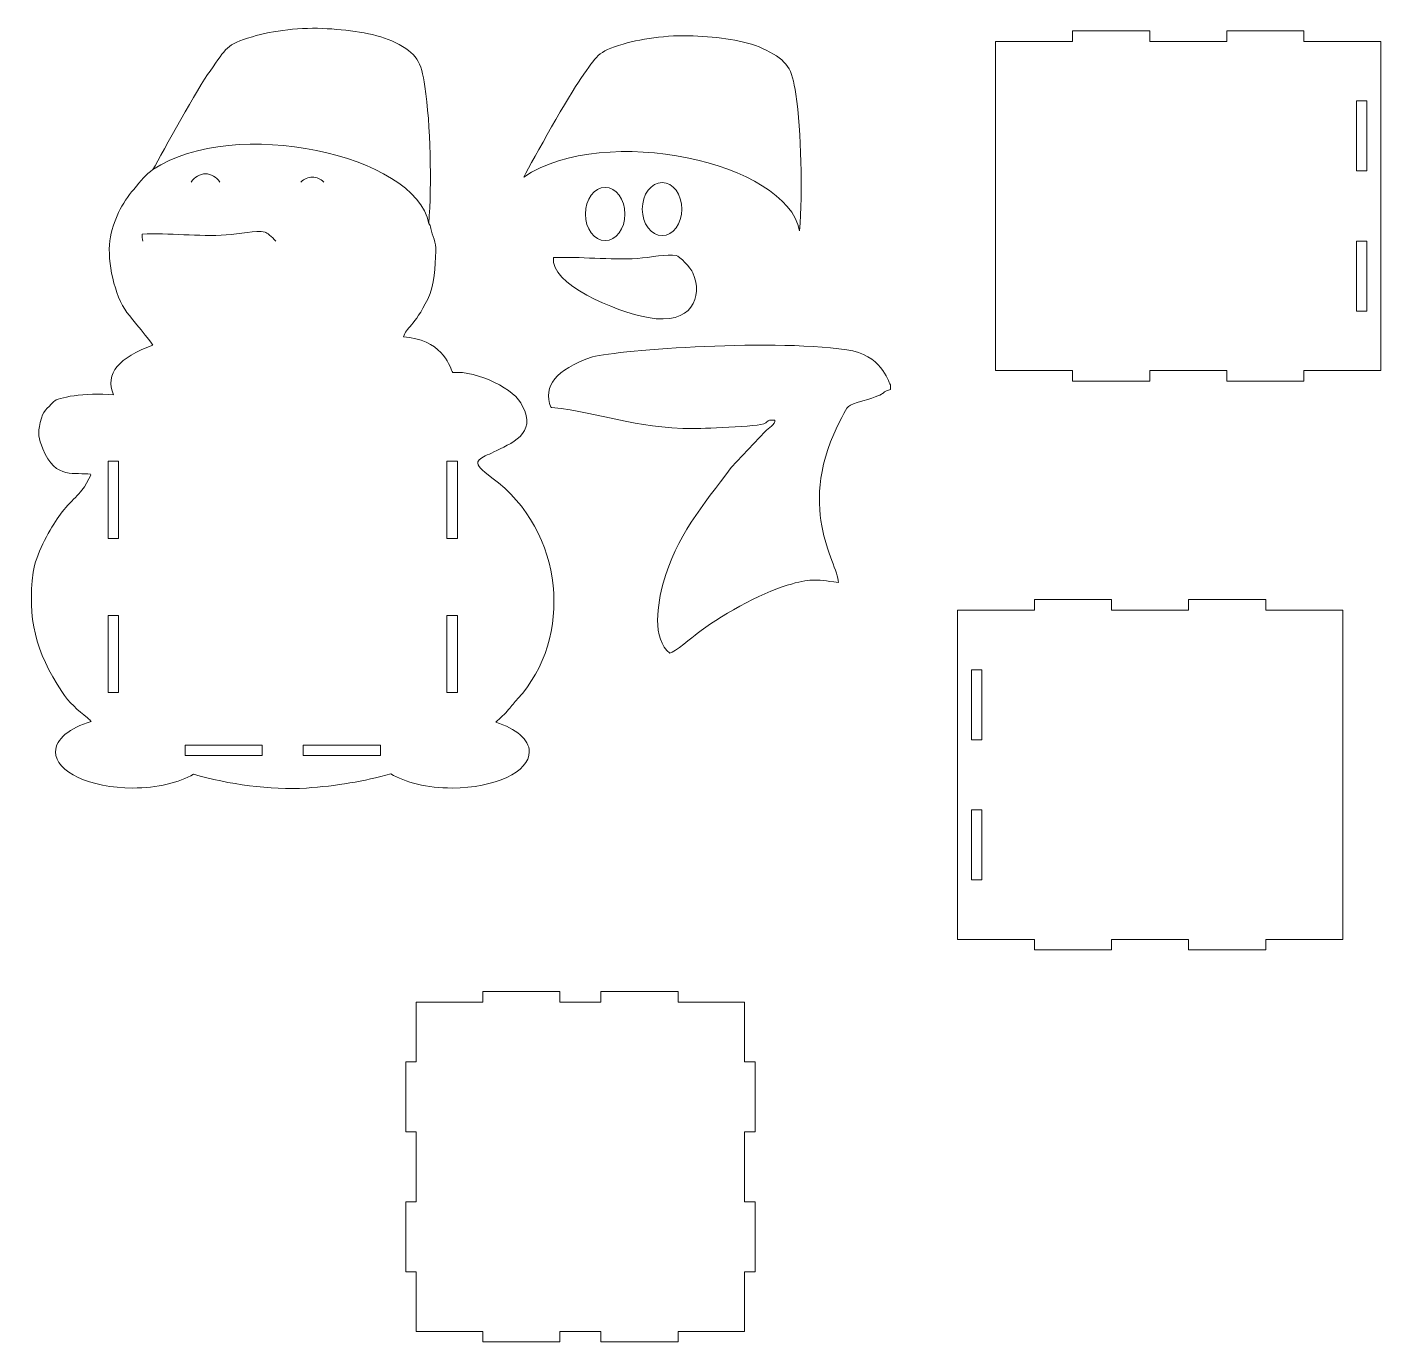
# Model space of a CAD drawing. Header units: centimetres. Extents: x -37.3 to 40, y -39.3 to 35.7.
import ezdxf

# ---------------------------------------------------------------- set-up
doc = ezdxf.new("R2010")
doc.units = ezdxf.units.CM
doc.header["$MEASUREMENT"] = 0
doc.layers.add('layer 1', color=7, linetype='Continuous')

msp = doc.modelspace()

# ---------------------------------------------------------------- linework, layer by layer
at = {"layer": 'layer 1', "lineweight": 9}
for points, knots in [([(-14.36345, 24.52978), (-14.19979, 26.7825), (-14.26081, 30.1578), (-14.58491, 32.33794), (-14.58491, 32.33794), (-14.80429, 33.81356), (-15.04047, 34.21574), (-16.28099, 34.85062), (-16.28099, 34.85062), (-17.28705, 35.3655), (-18.72485, 35.55498), (-20.17121, 35.64554), (-20.17121, 35.64554), (-21.62995, 35.73688), (-23.27366, 35.53882), (-24.4345, 35.18692), (-24.4345, 35.18692), (-25.97138, 34.72104), (-25.88254, 34.5679), (-26.85092, 33.22472), (-26.85092, 33.22472), (-27.51974, 32.29704), (-29.55008, 28.643), (-30.11212, 27.5958)], [0, 0, 0, 0, 0.14285714, 0.14285714, 0.14285714, 0.14285714, 0.28571429, 0.28571429, 0.28571429, 0.28571429, 0.42857143, 0.42857143, 0.42857143, 0.42857143, 0.57142857, 0.57142857, 0.57142857, 0.57142857, 0.71428571, 0.71428571, 0.71428571, 0.71428571, 1, 1, 1, 1]), ([(39.98335, 16.11912), (39.98335, 16.11912), (39.98335, 34.91912), (39.98335, 34.91912), (39.98335, 34.91912), (39.98335, 34.91912), (35.58335, 34.91912), (35.58335, 34.91912), (35.58335, 34.91912), (35.58335, 34.91912), (35.58335, 35.51912), (35.58335, 35.51912), (35.58335, 35.51912), (35.58335, 35.51912), (31.18336, 35.51912), (31.18336, 35.51912), (31.18336, 35.51912), (31.18336, 35.51912), (31.18336, 34.91912), (31.18336, 34.91912), (31.18336, 34.91912), (31.18336, 34.91912), (26.78336, 34.91912), (26.78336, 34.91912), (26.78336, 34.91912), (26.78336, 34.91912), (26.78336, 35.51912), (26.78336, 35.51912), (26.78336, 35.51912), (26.78336, 35.51912), (22.38336, 35.51912), (22.38336, 35.51912), (22.38336, 35.51912), (22.38336, 35.51912), (22.38336, 34.91912), (22.38336, 34.91912), (22.38336, 34.91912), (22.38336, 34.91912), (17.98336, 34.91912), (17.98336, 34.91912), (17.98336, 34.91912), (17.98336, 34.91912), (17.98336, 16.11912), (17.98336, 16.11912), (17.98336, 16.11912), (17.98336, 16.11912), (22.38336, 16.11912), (22.38336, 16.11912), (22.38336, 16.11912), (22.38336, 16.11912), (22.38336, 15.51912), (22.38336, 15.51912), (22.38336, 15.51912), (22.38336, 15.51912), (26.78336, 15.51912), (26.78336, 15.51912), (26.78336, 15.51912), (26.78336, 15.51912), (26.78336, 16.11912), (26.78336, 16.11912), (26.78336, 16.11912), (26.78336, 16.11912), (31.18336, 16.11912), (31.18336, 16.11912), (31.18336, 16.11912), (31.18336, 16.11912), (31.18336, 15.51912), (31.18336, 15.51912), (31.18336, 15.51912), (31.18336, 15.51912), (35.58335, 15.51912), (35.58335, 15.51912), (35.58335, 15.51912), (35.58335, 15.51912), (35.58335, 16.11912), (35.58335, 16.11912), (35.58335, 16.11912), (35.58335, 16.11912), (39.98335, 16.11912), (39.98335, 16.11912)], [0, 0, 0, 0, 0.04761905, 0.04761905, 0.04761905, 0.04761905, 0.0952381, 0.0952381, 0.0952381, 0.0952381, 0.14285714, 0.14285714, 0.14285714, 0.14285714, 0.19047619, 0.19047619, 0.19047619, 0.19047619, 0.23809524, 0.23809524, 0.23809524, 0.23809524, 0.28571429, 0.28571429, 0.28571429, 0.28571429, 0.33333333, 0.33333333, 0.33333333, 0.33333333, 0.38095238, 0.38095238, 0.38095238, 0.38095238, 0.42857143, 0.42857143, 0.42857143, 0.42857143, 0.47619048, 0.47619048, 0.47619048, 0.47619048, 0.52380952, 0.52380952, 0.52380952, 0.52380952, 0.57142857, 0.57142857, 0.57142857, 0.57142857, 0.61904762, 0.61904762, 0.61904762, 0.61904762, 0.66666667, 0.66666667, 0.66666667, 0.66666667, 0.71428571, 0.71428571, 0.71428571, 0.71428571, 0.76190476, 0.76190476, 0.76190476, 0.76190476, 0.80952381, 0.80952381, 0.80952381, 0.80952381, 0.85714286, 0.85714286, 0.85714286, 0.85714286, 0.9047619, 0.9047619, 0.9047619, 0.9047619, 1, 1, 1, 1]), ([(39.18335, 27.51912), (39.18335, 27.51912), (39.18335, 31.51912), (39.18335, 31.51912), (39.18335, 31.51912), (39.18335, 31.51912), (38.58335, 31.51912), (38.58335, 31.51912), (38.58335, 31.51912), (38.58335, 31.51912), (38.58335, 27.51912), (38.58335, 27.51912), (38.58335, 27.51912), (38.58335, 27.51912), (39.18335, 27.51912), (39.18335, 27.51912)], [0, 0, 0, 0, 0.2, 0.2, 0.2, 0.2, 0.4, 0.4, 0.4, 0.4, 0.6, 0.6, 0.6, 0.6, 1, 1, 1, 1]), ([(-30.11212, 27.5958), (-30.52132, 27.32466), (-30.77844, 26.9837), (-31.20668, 26.4709), (-31.20668, 26.4709), (-31.85006, 25.70046), (-32.40642, 24.7), (-32.5666, 23.53526), (-32.5666, 23.53526), (-32.73204, 22.33226), (-32.3021, 20.39746), (-31.59248, 19.4432), (-31.59248, 19.4432), (-31.33038, 19.09074), (-30.19702, 17.75016), (-30.11538, 17.57108)], [0, 0, 0, 0, 0.2, 0.2, 0.2, 0.2, 0.4, 0.4, 0.4, 0.4, 0.6, 0.6, 0.6, 0.6, 1, 1, 1, 1]), ([(-15.80653, 18.05642), (-15.66987, 18.58956), (-15.18863, 18.6303), (-14.42523, 20.20244), (-14.42523, 20.20244), (-14.03129, 21.01372), (-14.01367, 22.05774), (-13.97007, 22.94452), (-13.97007, 22.94452), (-13.94639, 23.42578), (-14.16069, 23.8443), (-14.24691, 24.2399), (-14.24691, 24.2399), (-14.27429, 24.36562), (-14.30897, 24.4496), (-14.36345, 24.52978)], [0, 0, 0, 0, 0.2, 0.2, 0.2, 0.2, 0.4, 0.4, 0.4, 0.4, 0.6, 0.6, 0.6, 0.6, 1, 1, 1, 1]), ([(39.18335, 19.51912), (39.18335, 19.51912), (39.18335, 23.51912), (39.18335, 23.51912), (39.18335, 23.51912), (39.18335, 23.51912), (38.58335, 23.51912), (38.58335, 23.51912), (38.58335, 23.51912), (38.58335, 23.51912), (38.58335, 19.51912), (38.58335, 19.51912), (38.58335, 19.51912), (38.58335, 19.51912), (39.18335, 19.51912), (39.18335, 19.51912)], [0, 0, 0, 0, 0.2, 0.2, 0.2, 0.2, 0.4, 0.4, 0.4, 0.4, 0.6, 0.6, 0.6, 0.6, 1, 1, 1, 1]), ([(-10.54517, -3.94747), (-10.27295, -3.72221), (-10.02317, -3.48419), (-9.81105, -3.23165), (-9.81105, -3.23165), (-9.62675, -3.01225), (-9.48709, -2.83077), (-9.29203, -2.61857), (-9.29203, -2.61857), (-6.11579, 0.83657), (-6.57109, 6.95713), (-10.77309, 10.00793), (-10.77309, 10.00793), (-10.77309, 10.00793), (-11.16033, 10.31519), (-11.16033, 10.31519), (-11.16033, 10.31519), (-12.03073, 11.01531), (-11.32703, 11.14635), (-10.65873, 11.47483), (-10.65873, 11.47483), (-9.72763, 11.93245), (-8.13277, 12.51607), (-9.02713, 14.11257), (-9.02713, 14.11257), (-9.37997, 15.01895), (-11.58765, 16.14006), (-12.99399, 16.01186)], [0, 0, 0, 0, 0.125, 0.125, 0.125, 0.125, 0.25, 0.25, 0.25, 0.25, 0.375, 0.375, 0.375, 0.375, 0.5, 0.5, 0.5, 0.5, 0.625, 0.625, 0.625, 0.625, 0.75, 0.75, 0.75, 0.75, 1, 1, 1, 1]), ([(-32.3442, 14.72905), (-34.0485, 14.91259), (-35.54564, 14.55963), (-35.76996, 14.36351), (-35.76996, 14.36351), (-36.17784, 13.89563), (-36.36858, 13.88945), (-36.54298, 13.15239), (-36.54298, 13.15239), (-36.69408, 12.51361), (-36.64476, 12.26285), (-36.3979, 11.65861), (-36.3979, 11.65861), (-35.64932, 9.82641), (-34.53598, 10.35945), (-33.66708, 10.19937), (-33.66708, 10.19937), (-33.66236, 10.18423), (-33.66052, 10.16177), (-33.66102, 10.15287), (-33.66102, 10.15287), (-33.66102, 10.15287), (-34.0244, 9.48113), (-34.0244, 9.48113), (-34.0244, 9.48113), (-34.35734, 8.97757), (-35.1009, 8.40501), (-35.58448, 7.65625), (-35.58448, 7.65625), (-36.0689, 6.90613), (-36.80714, 5.61471), (-36.94402, 4.60301), (-36.94402, 4.60301), (-37.29528, 2.00753), (-36.81092, 0.07333), (-35.31054, -2.20979), (-35.31054, -2.20979), (-34.89176, -2.84703), (-34.40548, -3.25389), (-33.8501, -3.71059), (-33.8501, -3.71059), (-33.73642, -3.80407), (-33.68324, -3.85965), (-33.63638, -3.91153)], [0, 0, 0, 0, 0.08333333, 0.08333333, 0.08333333, 0.08333333, 0.16666667, 0.16666667, 0.16666667, 0.16666667, 0.25, 0.25, 0.25, 0.25, 0.33333333, 0.33333333, 0.33333333, 0.33333333, 0.41666667, 0.41666667, 0.41666667, 0.41666667, 0.5, 0.5, 0.5, 0.5, 0.58333333, 0.58333333, 0.58333333, 0.58333333, 0.66666667, 0.66666667, 0.66666667, 0.66666667, 0.75, 0.75, 0.75, 0.75, 0.83333333, 0.83333333, 0.83333333, 0.83333333, 1, 1, 1, 1]), ([(-32.669, 10.94179), (-32.669, 10.94179), (-32.069, 10.94179), (-32.069, 10.94179), (-32.069, 10.94179), (-32.069, 10.94179), (-32.069, 6.54179), (-32.069, 6.54179), (-32.069, 6.54179), (-32.069, 6.54179), (-32.669, 6.54179), (-32.669, 6.54179)], [0, 0, 0, 0, 0.25, 0.25, 0.25, 0.25, 0.5, 0.5, 0.5, 0.5, 1, 1, 1, 1]), ([(-12.72901, 6.54179), (-12.72901, 6.54179), (-13.32901, 6.54179), (-13.32901, 6.54179), (-13.32901, 6.54179), (-13.32901, 6.54179), (-13.32901, 10.94179), (-13.32901, 10.94179), (-13.32901, 10.94179), (-13.32901, 10.94179), (-12.72901, 10.94179), (-12.72901, 10.94179)], [0, 0, 0, 0, 0.25, 0.25, 0.25, 0.25, 0.5, 0.5, 0.5, 0.5, 1, 1, 1, 1]), ([(15.80803, 2.44366), (15.80803, 2.44366), (15.80803, -16.35634), (15.80803, -16.35634), (15.80803, -16.35634), (15.80803, -16.35634), (20.20802, -16.35634), (20.20802, -16.35634), (20.20802, -16.35634), (20.20802, -16.35634), (20.20802, -16.95634), (20.20802, -16.95634), (20.20802, -16.95634), (20.20802, -16.95634), (24.60802, -16.95634), (24.60802, -16.95634), (24.60802, -16.95634), (24.60802, -16.95634), (24.60802, -16.35634), (24.60802, -16.35634), (24.60802, -16.35634), (24.60802, -16.35634), (29.00802, -16.35634), (29.00802, -16.35634), (29.00802, -16.35634), (29.00802, -16.35634), (29.00802, -16.95634), (29.00802, -16.95634), (29.00802, -16.95634), (29.00802, -16.95634), (33.40802, -16.95634), (33.40802, -16.95634), (33.40802, -16.95634), (33.40802, -16.95634), (33.40802, -16.35634), (33.40802, -16.35634), (33.40802, -16.35634), (33.40802, -16.35634), (37.80802, -16.35634), (37.80802, -16.35634), (37.80802, -16.35634), (37.80802, -16.35634), (37.80802, 2.44366), (37.80802, 2.44366), (37.80802, 2.44366), (37.80802, 2.44366), (33.40802, 2.44366), (33.40802, 2.44366), (33.40802, 2.44366), (33.40802, 2.44366), (33.40802, 3.04366), (33.40802, 3.04366), (33.40802, 3.04366), (33.40802, 3.04366), (29.00802, 3.04366), (29.00802, 3.04366), (29.00802, 3.04366), (29.00802, 3.04366), (29.00802, 2.44366), (29.00802, 2.44366), (29.00802, 2.44366), (29.00802, 2.44366), (24.60802, 2.44366), (24.60802, 2.44366), (24.60802, 2.44366), (24.60802, 2.44366), (24.60802, 3.04366), (24.60802, 3.04366), (24.60802, 3.04366), (24.60802, 3.04366), (20.20802, 3.04366), (20.20802, 3.04366), (20.20802, 3.04366), (20.20802, 3.04366), (20.20802, 2.44366), (20.20802, 2.44366), (20.20802, 2.44366), (20.20802, 2.44366), (15.80803, 2.44366), (15.80803, 2.44366)], [0, 0, 0, 0, 0.04761905, 0.04761905, 0.04761905, 0.04761905, 0.0952381, 0.0952381, 0.0952381, 0.0952381, 0.14285714, 0.14285714, 0.14285714, 0.14285714, 0.19047619, 0.19047619, 0.19047619, 0.19047619, 0.23809524, 0.23809524, 0.23809524, 0.23809524, 0.28571429, 0.28571429, 0.28571429, 0.28571429, 0.33333333, 0.33333333, 0.33333333, 0.33333333, 0.38095238, 0.38095238, 0.38095238, 0.38095238, 0.42857143, 0.42857143, 0.42857143, 0.42857143, 0.47619048, 0.47619048, 0.47619048, 0.47619048, 0.52380952, 0.52380952, 0.52380952, 0.52380952, 0.57142857, 0.57142857, 0.57142857, 0.57142857, 0.61904762, 0.61904762, 0.61904762, 0.61904762, 0.66666667, 0.66666667, 0.66666667, 0.66666667, 0.71428571, 0.71428571, 0.71428571, 0.71428571, 0.76190476, 0.76190476, 0.76190476, 0.76190476, 0.80952381, 0.80952381, 0.80952381, 0.80952381, 0.85714286, 0.85714286, 0.85714286, 0.85714286, 0.9047619, 0.9047619, 0.9047619, 0.9047619, 1, 1, 1, 1]), ([(-32.669, 2.14179), (-32.669, 2.14179), (-32.069, 2.14179), (-32.069, 2.14179), (-32.069, 2.14179), (-32.069, 2.14179), (-32.069, -2.25821), (-32.069, -2.25821), (-32.069, -2.25821), (-32.069, -2.25821), (-32.669, -2.25821), (-32.669, -2.25821)], [0, 0, 0, 0, 0.25, 0.25, 0.25, 0.25, 0.5, 0.5, 0.5, 0.5, 1, 1, 1, 1]), ([(-12.72901, -2.25821), (-12.72901, -2.25821), (-13.32901, -2.25821), (-13.32901, -2.25821), (-13.32901, -2.25821), (-13.32901, -2.25821), (-13.32901, 2.14179), (-13.32901, 2.14179), (-13.32901, 2.14179), (-13.32901, 2.14179), (-12.72901, 2.14179), (-12.72901, 2.14179)], [0, 0, 0, 0, 0.25, 0.25, 0.25, 0.25, 0.5, 0.5, 0.5, 0.5, 1, 1, 1, 1]), ([(16.60802, -0.95634), (16.60802, -0.95634), (16.60802, -4.95634), (16.60802, -4.95634), (16.60802, -4.95634), (16.60802, -4.95634), (17.20802, -4.95634), (17.20802, -4.95634), (17.20802, -4.95634), (17.20802, -4.95634), (17.20802, -0.95634), (17.20802, -0.95634), (17.20802, -0.95634), (17.20802, -0.95634), (16.60802, -0.95634), (16.60802, -0.95634)], [0, 0, 0, 0, 0.2, 0.2, 0.2, 0.2, 0.4, 0.4, 0.4, 0.4, 0.6, 0.6, 0.6, 0.6, 1, 1, 1, 1]), ([(-28.269, -5.85823), (-28.269, -5.85823), (-23.869, -5.85823), (-23.869, -5.85823), (-23.869, -5.85823), (-23.869, -5.85823), (-23.869, -5.25823), (-23.869, -5.25823), (-23.869, -5.25823), (-23.869, -5.25823), (-28.269, -5.25823), (-28.269, -5.25823), (-28.269, -5.25823), (-28.269, -5.25823), (-28.269, -5.85823), (-28.269, -5.85823)], [0, 0, 0, 0, 0.2, 0.2, 0.2, 0.2, 0.4, 0.4, 0.4, 0.4, 0.6, 0.6, 0.6, 0.6, 1, 1, 1, 1]), ([(-21.52901, -5.85823), (-21.52901, -5.85823), (-17.12901, -5.85823), (-17.12901, -5.85823), (-17.12901, -5.85823), (-17.12901, -5.85823), (-17.12901, -5.25823), (-17.12901, -5.25823), (-17.12901, -5.25823), (-17.12901, -5.25823), (-21.52901, -5.25823), (-21.52901, -5.25823), (-21.52901, -5.25823), (-21.52901, -5.25823), (-21.52901, -5.85823), (-21.52901, -5.85823)], [0, 0, 0, 0, 0.2, 0.2, 0.2, 0.2, 0.4, 0.4, 0.4, 0.4, 0.6, 0.6, 0.6, 0.6, 1, 1, 1, 1]), ([(-27.79994, -6.92047), (-25.78188, -7.50577), (-23.4474, -7.84087), (-21.35373, -7.71183), (-21.35373, -7.71183), (-19.64655, -7.60661), (-18.05729, -7.32375), (-16.53299, -6.89905)], [0, 0, 0, 0, 0.33333333, 0.33333333, 0.33333333, 0.33333333, 1, 1, 1, 1]), ([(16.60802, -8.95634), (16.60802, -8.95634), (16.60802, -12.95634), (16.60802, -12.95634), (16.60802, -12.95634), (16.60802, -12.95634), (17.20802, -12.95634), (17.20802, -12.95634), (17.20802, -12.95634), (17.20802, -12.95634), (17.20802, -8.95634), (17.20802, -8.95634), (17.20802, -8.95634), (17.20802, -8.95634), (16.60802, -8.95634), (16.60802, -8.95634)], [0, 0, 0, 0, 0.2, 0.2, 0.2, 0.2, 0.4, 0.4, 0.4, 0.4, 0.6, 0.6, 0.6, 0.6, 1, 1, 1, 1]), ([(-11.27861, -39.3401), (-11.27861, -39.3401), (-6.87861, -39.3401), (-6.87861, -39.3401), (-6.87861, -39.3401), (-6.87861, -39.3401), (-6.87861, -38.7401), (-6.87861, -38.7401), (-6.87861, -38.7401), (-6.87861, -38.7401), (-4.53861, -38.7401), (-4.53861, -38.7401), (-4.53861, -38.7401), (-4.53861, -38.7401), (-4.53861, -39.3401), (-4.53861, -39.3401), (-4.53861, -39.3401), (-4.53861, -39.3401), (-0.13861, -39.3401), (-0.13861, -39.3401), (-0.13861, -39.3401), (-0.13861, -39.3401), (-0.13861, -38.7401), (-0.13861, -38.7401), (-0.13861, -38.7401), (-0.13861, -38.7401), (3.66139, -38.7401), (3.66139, -38.7401), (3.66139, -38.7401), (3.66139, -38.7401), (3.66139, -35.3401), (3.66139, -35.3401), (3.66139, -35.3401), (3.66139, -35.3401), (4.26139, -35.3401), (4.26139, -35.3401), (4.26139, -35.3401), (4.26139, -35.3401), (4.26139, -31.3401), (4.26139, -31.3401), (4.26139, -31.3401), (4.26139, -31.3401), (3.66139, -31.3401), (3.66139, -31.3401), (3.66139, -31.3401), (3.66139, -31.3401), (3.66139, -27.3401), (3.66139, -27.3401), (3.66139, -27.3401), (3.66139, -27.3401), (4.26139, -27.3401), (4.26139, -27.3401), (4.26139, -27.3401), (4.26139, -27.3401), (4.26139, -23.3401), (4.26139, -23.3401), (4.26139, -23.3401), (4.26139, -23.3401), (3.66139, -23.3401), (3.66139, -23.3401), (3.66139, -23.3401), (3.66139, -23.3401), (3.66139, -19.94012), (3.66139, -19.94012), (3.66139, -19.94012), (3.66139, -19.94012), (-0.13861, -19.94012), (-0.13861, -19.94012), (-0.13861, -19.94012), (-0.13861, -19.94012), (-0.13861, -19.34012), (-0.13861, -19.34012), (-0.13861, -19.34012), (-0.13861, -19.34012), (-4.53861, -19.34012), (-4.53861, -19.34012), (-4.53861, -19.34012), (-4.53861, -19.34012), (-4.53861, -19.94012), (-4.53861, -19.94012), (-4.53861, -19.94012), (-4.53861, -19.94012), (-6.87861, -19.94012), (-6.87861, -19.94012), (-6.87861, -19.94012), (-6.87861, -19.94012), (-6.87861, -19.34012), (-6.87861, -19.34012), (-6.87861, -19.34012), (-6.87861, -19.34012), (-11.27861, -19.34012), (-11.27861, -19.34012), (-11.27861, -19.34012), (-11.27861, -19.34012), (-11.27861, -19.94012), (-11.27861, -19.94012), (-11.27861, -19.94012), (-11.27861, -19.94012), (-15.07861, -19.94012), (-15.07861, -19.94012), (-15.07861, -19.94012), (-15.07861, -19.94012), (-15.07861, -23.3401), (-15.07861, -23.3401), (-15.07861, -23.3401), (-15.07861, -23.3401), (-15.67861, -23.3401), (-15.67861, -23.3401), (-15.67861, -23.3401), (-15.67861, -23.3401), (-15.67861, -27.3401), (-15.67861, -27.3401), (-15.67861, -27.3401), (-15.67861, -27.3401), (-15.07861, -27.3401), (-15.07861, -27.3401), (-15.07861, -27.3401), (-15.07861, -27.3401), (-15.07861, -31.3401), (-15.07861, -31.3401), (-15.07861, -31.3401), (-15.07861, -31.3401), (-15.67861, -31.3401), (-15.67861, -31.3401), (-15.67861, -31.3401), (-15.67861, -31.3401), (-15.67861, -35.3401), (-15.67861, -35.3401), (-15.67861, -35.3401), (-15.67861, -35.3401), (-15.07861, -35.3401), (-15.07861, -35.3401), (-15.07861, -35.3401), (-15.07861, -35.3401), (-15.07861, -38.7401), (-15.07861, -38.7401), (-15.07861, -38.7401), (-15.07861, -38.7401), (-11.27861, -38.7401), (-11.27861, -38.7401), (-11.27861, -38.7401), (-11.27861, -38.7401), (-11.27861, -39.3401), (-11.27861, -39.3401)], [0, 0, 0, 0, 0.02702703, 0.02702703, 0.02702703, 0.02702703, 0.05405405, 0.05405405, 0.05405405, 0.05405405, 0.08108108, 0.08108108, 0.08108108, 0.08108108, 0.10810811, 0.10810811, 0.10810811, 0.10810811, 0.13513514, 0.13513514, 0.13513514, 0.13513514, 0.16216216, 0.16216216, 0.16216216, 0.16216216, 0.18918919, 0.18918919, 0.18918919, 0.18918919, 0.21621622, 0.21621622, 0.21621622, 0.21621622, 0.24324324, 0.24324324, 0.24324324, 0.24324324, 0.27027027, 0.27027027, 0.27027027, 0.27027027, 0.2972973, 0.2972973, 0.2972973, 0.2972973, 0.32432432, 0.32432432, 0.32432432, 0.32432432, 0.35135135, 0.35135135, 0.35135135, 0.35135135, 0.37837838, 0.37837838, 0.37837838, 0.37837838, 0.40540541, 0.40540541, 0.40540541, 0.40540541, 0.43243243, 0.43243243, 0.43243243, 0.43243243, 0.45945946, 0.45945946, 0.45945946, 0.45945946, 0.48648649, 0.48648649, 0.48648649, 0.48648649, 0.51351351, 0.51351351, 0.51351351, 0.51351351, 0.54054054, 0.54054054, 0.54054054, 0.54054054, 0.56756757, 0.56756757, 0.56756757, 0.56756757, 0.59459459, 0.59459459, 0.59459459, 0.59459459, 0.62162162, 0.62162162, 0.62162162, 0.62162162, 0.64864865, 0.64864865, 0.64864865, 0.64864865, 0.67567568, 0.67567568, 0.67567568, 0.67567568, 0.7027027, 0.7027027, 0.7027027, 0.7027027, 0.72972973, 0.72972973, 0.72972973, 0.72972973, 0.75675676, 0.75675676, 0.75675676, 0.75675676, 0.78378378, 0.78378378, 0.78378378, 0.78378378, 0.81081081, 0.81081081, 0.81081081, 0.81081081, 0.83783784, 0.83783784, 0.83783784, 0.83783784, 0.86486486, 0.86486486, 0.86486486, 0.86486486, 0.89189189, 0.89189189, 0.89189189, 0.89189189, 0.91891892, 0.91891892, 0.91891892, 0.91891892, 0.94594595, 0.94594595, 0.94594595, 0.94594595, 1, 1, 1, 1])]:
    msp.add_open_spline(points, degree=3, knots=knots, dxfattribs=at)
at = {"layer": 'layer 1', "color": 252, "lineweight": 9}
for points, knots in [([(-8.94547, 27.17244), (-4.29921, 30.27704), (6.03821, 28.0196), (6.80323, 24.10642), (6.80323, 24.10642), (6.96689, 26.35914), (6.90589, 29.73446), (6.58179, 31.9146), (6.58179, 31.9146), (6.36237, 33.39022), (6.12621, 33.79238), (4.88571, 34.42728), (4.88571, 34.42728), (3.87965, 34.94216), (2.44181, 35.13164), (0.99549, 35.2222), (0.99549, 35.2222), (-0.46331, 35.31354), (-2.10695, 35.11548), (-3.26779, 34.76358), (-3.26779, 34.76358), (-4.80469, 34.2977), (-4.71591, 34.14456), (-5.68423, 32.80138), (-5.68423, 32.80138), (-6.35303, 31.8737), (-8.38343, 28.21968), (-8.94547, 27.17244)], [0, 0, 0, 0, 0.125, 0.125, 0.125, 0.125, 0.25, 0.25, 0.25, 0.25, 0.375, 0.375, 0.375, 0.375, 0.5, 0.5, 0.5, 0.5, 0.625, 0.625, 0.625, 0.625, 0.75, 0.75, 0.75, 0.75, 1, 1, 1, 1]), ([(-2.45411, 22.52552), (-4.02639, 22.42404), (-5.75783, 22.64346), (-7.24271, 22.5721), (-7.24271, 22.5721), (-7.48637, 21.08694), (-3.73187, 19.4923), (-1.84061, 19.14808), (-1.84061, 19.14808), (0.68487, 18.68838), (1.29449, 20.34572), (0.71389, 21.6951), (0.71389, 21.6951), (0.57725, 22.01258), (-0.04857, 22.64716), (-0.24029, 22.68934), (-0.24029, 22.68934), (-0.76239, 22.80426), (-1.70143, 22.5741), (-2.45411, 22.52552)], [0, 0, 0, 0, 0.16666667, 0.16666667, 0.16666667, 0.16666667, 0.33333333, 0.33333333, 0.33333333, 0.33333333, 0.5, 0.5, 0.5, 0.5, 0.66666667, 0.66666667, 0.66666667, 0.66666667, 1, 1, 1, 1]), ([(9.02135, 4.01923), (8.95273, 5.21257), (6.47949, 8.32983), (9.20735, 13.43541), (9.20735, 13.43541), (9.59389, 14.15887), (9.44731, 14.09445), (10.40611, 14.38595), (10.40611, 14.38595), (12.09627, 14.89983), (11.29681, 14.85539), (11.98751, 15.04239), (11.98751, 15.04239), (11.98751, 15.04239), (11.98267, 15.30631), (11.98267, 15.30631), (11.98267, 15.30631), (11.83651, 15.54349), (11.47167, 17.02622), (9.49221, 17.30802), (9.49221, 17.30802), (4.84409, 17.96974), (-4.06017, 17.24762), (-5.13871, 16.8655), (-5.13871, 16.8655), (-7.06705, 16.18332), (-7.88215, 15.25121), (-7.39303, 14.02621), (-7.39303, 14.02621), (-7.38455, 14.02531), (-7.37605, 14.02441), (-7.36755, 14.02349), (-7.36755, 14.02349), (-4.33585, 13.69709), (-2.84235, 12.83493), (0.78183, 12.81029), (0.78183, 12.81029), (1.49381, 12.82357), (4.93759, 12.92329), (4.90277, 13.17907), (4.90277, 13.17907), (5.06657, 13.29697), (5.08247, 13.31053), (5.38487, 13.29615), (5.38487, 13.29615), (5.42189, 13.05931), (5.02173, 12.81965), (4.84129, 12.65065), (4.84129, 12.65065), (4.84129, 12.65065), (2.89921, 10.58053), (2.89921, 10.58053), (2.89921, 10.58053), (1.24853, 8.39511), (-0.23639, 6.64683), (-0.98339, 3.99299), (-0.98339, 3.99299), (-1.29595, 2.88249), (-1.64413, 0.78099), (-0.60549, -0.02087), (-0.60549, -0.02087), (-0.32183, 0.03995), (0.70221, 0.91089), (0.96311, 1.11653), (0.96311, 1.11653), (2.07623, 1.99401), (4.61701, 3.44953), (6.09213, 3.86751), (6.09213, 3.86751), (7.47393, 4.25901), (7.56903, 4.20963), (9.02135, 4.01923)], [0, 0, 0, 0, 0.05263158, 0.05263158, 0.05263158, 0.05263158, 0.10526316, 0.10526316, 0.10526316, 0.10526316, 0.15789474, 0.15789474, 0.15789474, 0.15789474, 0.21052632, 0.21052632, 0.21052632, 0.21052632, 0.26315789, 0.26315789, 0.26315789, 0.26315789, 0.31578947, 0.31578947, 0.31578947, 0.31578947, 0.36842105, 0.36842105, 0.36842105, 0.36842105, 0.42105263, 0.42105263, 0.42105263, 0.42105263, 0.47368421, 0.47368421, 0.47368421, 0.47368421, 0.52631579, 0.52631579, 0.52631579, 0.52631579, 0.57894737, 0.57894737, 0.57894737, 0.57894737, 0.63157895, 0.63157895, 0.63157895, 0.63157895, 0.68421053, 0.68421053, 0.68421053, 0.68421053, 0.73684211, 0.73684211, 0.73684211, 0.73684211, 0.78947368, 0.78947368, 0.78947368, 0.78947368, 0.84210526, 0.84210526, 0.84210526, 0.84210526, 0.89473684, 0.89473684, 0.89473684, 0.89473684, 1, 1, 1, 1])]:
    msp.add_open_spline(points, degree=3, knots=knots, dxfattribs=at)
at = {"layer": 'layer 1', "color": 114, "lineweight": 9}
msp.add_open_spline([(-14.36345, 24.52978), (-15.12847, 28.44292), (-25.46588, 30.70038), (-30.11212, 27.5958)], degree=3, dxfattribs=at)
for points, knots in [([(-27.92642, 26.88784), (-27.72094, 27.17608), (-27.43162, 27.35556), (-27.11112, 27.35556), (-27.11112, 27.35556), (-26.79062, 27.35556), (-26.5013, 27.17608), (-26.29582, 26.88784)], [0, 0, 0, 0, 0.33333333, 0.33333333, 0.33333333, 0.33333333, 1, 1, 1, 1]), ([(-21.66913, 26.88784), (-21.48403, 27.06624), (-21.25709, 27.17128), (-21.01191, 27.17128), (-21.01191, 27.17128), (-20.76673, 27.17128), (-20.53979, 27.06624), (-20.35469, 26.88784)], [0, 0, 0, 0, 0.33333333, 0.33333333, 0.33333333, 0.33333333, 1, 1, 1, 1]), ([(-30.68996, 23.51464), (-30.72806, 23.64842), (-30.73832, 23.78232), (-30.7165, 23.91532), (-30.7165, 23.91532), (-29.23164, 23.98668), (-27.50016, 23.76728), (-25.92788, 23.86874), (-25.92788, 23.86874), (-25.17522, 23.91732), (-24.23616, 24.14746), (-23.71406, 24.03256), (-23.71406, 24.03256), (-23.59924, 24.0073), (-23.32864, 23.76952), (-23.10074, 23.51464)], [0, 0, 0, 0, 0.2, 0.2, 0.2, 0.2, 0.4, 0.4, 0.4, 0.4, 0.6, 0.6, 0.6, 0.6, 1, 1, 1, 1])]:
    msp.add_open_spline(points, degree=3, knots=knots, dxfattribs=at)
at = {"layer": 'layer 1', "color": 250, "lineweight": 9}
for points, knots in [([(-4.29521, 26.57956), (-4.91867, 26.57956), (-5.42409, 25.9004), (-5.42409, 25.06262), (-5.42409, 25.06262), (-5.42409, 24.22484), (-4.91869, 23.54568), (-4.29521, 23.54568), (-4.29521, 23.54568), (-3.67175, 23.54568), (-3.16633, 24.22482), (-3.16633, 25.0626), (-3.16633, 25.0626), (-3.16633, 25.9004), (-3.67175, 26.57956), (-4.29521, 26.57956)], [0, 0, 0, 0, 0.2, 0.2, 0.2, 0.2, 0.4, 0.4, 0.4, 0.4, 0.6, 0.6, 0.6, 0.6, 1, 1, 1, 1]), ([(-1.04965, 26.86178), (-1.67311, 26.86178), (-2.17853, 26.18262), (-2.17853, 25.34484), (-2.17853, 25.34484), (-2.17853, 24.50706), (-1.67313, 23.8279), (-1.04965, 23.8279), (-1.04965, 23.8279), (-0.42619, 23.8279), (0.07923, 24.50704), (0.07923, 25.34482), (0.07923, 25.34482), (0.07923, 26.18262), (-0.42619, 26.86178), (-1.04965, 26.86178)], [0, 0, 0, 0, 0.2, 0.2, 0.2, 0.2, 0.4, 0.4, 0.4, 0.4, 0.6, 0.6, 0.6, 0.6, 1, 1, 1, 1]), ([(-15.80653, 18.05642), (-15.80653, 18.05642), (-15.46347, 18.01054), (-15.46347, 18.01054), (-15.46347, 18.01054), (-13.48405, 17.72874), (-13.14017, 16.24902), (-12.99399, 16.01186)], [0, 0, 0, 0, 0.33333333, 0.33333333, 0.33333333, 0.33333333, 1, 1, 1, 1]), ([(-33.63638, -3.91153), (-34.86006, -4.27779), (-35.67138, -4.91955), (-35.67138, -5.65005), (-35.67138, -5.65005), (-35.67138, -6.78875), (-33.69998, -7.71183), (-31.26816, -7.71183), (-31.26816, -7.71183), (-29.85986, -7.71183), (-28.60594, -7.40223), (-27.79994, -6.92047)], [0, 0, 0, 0, 0.25, 0.25, 0.25, 0.25, 0.5, 0.5, 0.5, 0.5, 1, 1, 1, 1]), ([(-16.53299, -6.89905), (-15.72857, -7.39305), (-14.45845, -7.71183), (-13.02937, -7.71183), (-13.02937, -7.71183), (-10.59755, -7.71183), (-8.62615, -6.78875), (-8.62615, -5.65005), (-8.62615, -5.65005), (-8.62615, -4.94289), (-9.38645, -4.31885), (-10.54517, -3.94747)], [0, 0, 0, 0, 0.25, 0.25, 0.25, 0.25, 0.5, 0.5, 0.5, 0.5, 1, 1, 1, 1])]:
    msp.add_open_spline(points, degree=3, knots=knots, dxfattribs=at)
msp.add_open_spline([(-30.11538, 17.57108), (-32.04368, 16.88888), (-32.85882, 15.95674), (-32.36964, 14.73177)], degree=3, dxfattribs=at)
at = {"layer": 'layer 1', "lineweight": 9}
for points in [[(-32.669, 6.54179), (-32.669, 6.54179), (-32.669, 10.94179), (-32.669, 10.94179)], [(-12.72901, 10.94179), (-12.72901, 10.94179), (-12.72901, 6.54179), (-12.72901, 6.54179)], [(-32.669, -2.25821), (-32.669, -2.25821), (-32.669, 2.14179), (-32.669, 2.14179)], [(-12.72901, 2.14179), (-12.72901, 2.14179), (-12.72901, -2.25821), (-12.72901, -2.25821)]]:
    msp.add_open_spline(points, degree=3, dxfattribs=at)

doc.saveas('drawing.dxf')
